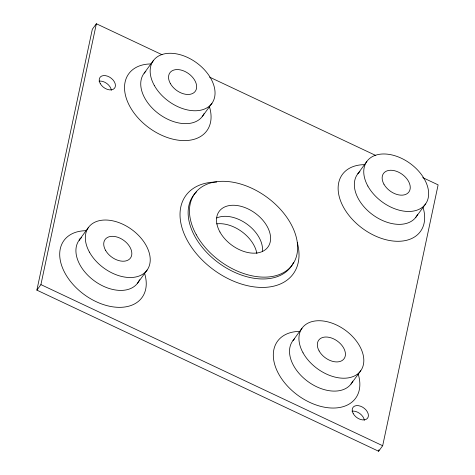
<?xml version="1.0" encoding="UTF-8"?>
<svg xmlns="http://www.w3.org/2000/svg" width="475" height="475" viewBox="0 0 475 475"><rect width="100%" height="100%" fill="white"/><g stroke="black" fill="none" stroke-linecap="round" stroke-linejoin="round"><path stroke-width="0.71" d="M422.708 177.602L438.122 184.864L382.678 445.728L378.64 451.25L36.878 290.136L92.322 29.272L96.36 23.75L162.034 54.708M36.878 290.136L40.915 284.608L96.36 23.75M378.64 451.25L378.943 449.801M144.174 73.162L153.229 60.764M79.355 239.917L88.409 227.519M357.776 173.856L366.831 161.464M292.956 340.611L302.011 328.219M202.19 116.654L211.975 103.271M137.37 283.403L147.155 270.02M415.785 217.348L425.576 203.965M350.966 384.103L360.757 370.72M209.612 77.14L375.802 155.485M40.915 284.608L382.678 445.728M209.451 106.768A48.337 31.706 36.2 0 1 181.331 140.493A48.337 31.706 36.2 0 1 127.312 101.074A48.337 31.706 36.2 0 1 150.765 63.947M204.007 113.662A36.254 23.78 36.2 0 1 159.226 114.16A36.254 23.78 36.2 0 1 145.861 71.315M423.053 207.468A48.337 31.706 36.2 0 1 394.933 241.187A48.337 31.706 36.2 0 1 340.913 201.774A48.337 31.706 36.2 0 1 364.367 164.647M417.608 214.362A36.254 23.78 36.2 0 1 372.442 214.575A36.254 23.78 36.2 0 1 359.931 171.588M358.233 374.217A48.337 31.706 36.2 0 1 330.113 407.942A48.337 31.706 36.2 0 1 276.094 368.529A48.337 31.706 36.2 0 1 299.547 331.402M352.788 381.116A36.254 23.78 36.2 0 1 308.008 381.609A36.254 23.78 36.2 0 1 294.642 338.764M79.675 240.303A178.25 116.909 36.2 0 1 79.165 238.931M216.63 223.873A30.21 19.813 36.2 0 1 256.874 253.555M352.005 411.19A9.067 5.943 36.2 0 1 364.325 420.233M99.026 81.16A9.067 5.943 36.2 0 1 111.346 90.202M144.632 273.523A48.337 31.706 36.2 0 1 116.512 307.242A48.337 31.706 36.2 0 1 62.492 267.829A48.337 31.706 36.2 0 1 85.945 230.702M139.496 279.722A36.254 23.78 36.2 0 1 94.483 280.968A36.254 23.78 36.2 0 1 81.51 237.643M297.308 242.695A66.464 43.593 36.2 0 1 256.625 287.167A66.464 43.593 36.2 0 1 183.463 232.091A66.464 43.593 36.2 0 1 216.737 182.038M293.544 262.414A60.426 39.633 36.2 0 1 219.076 263.233A60.426 39.633 36.2 0 1 196.448 191.947M216.701 217.972A30.21 19.813 36.2 0 1 247.16 224.253A30.21 19.813 36.2 0 1 262.42 251.364M154.268 85.369A36.254 23.78 36.2 0 0 210.478 105.064A36.254 23.78 36.2 0 0 183.065 55.617A36.254 23.78 36.2 0 0 154.268 85.369M170.323 83.469A15.711 10.302 36.2 0 0 194.685 92.002A15.711 10.302 36.2 0 0 182.804 70.579A15.711 10.302 36.2 0 0 170.323 83.469M367.864 186.069A36.254 23.78 36.2 0 0 424.08 205.764A36.254 23.78 36.2 0 0 396.667 156.317A36.254 23.78 36.2 0 0 367.864 186.069M383.925 184.169A15.711 10.302 36.2 0 0 408.28 192.702A15.711 10.302 36.2 0 0 396.405 171.273A15.711 10.302 36.2 0 0 383.925 184.169M303.044 352.824A36.254 23.78 36.2 0 0 359.26 372.513A36.254 23.78 36.2 0 0 331.841 323.071A36.254 23.78 36.2 0 0 303.044 352.824M319.105 350.924A15.711 10.302 36.2 0 0 343.461 359.456A15.711 10.302 36.2 0 0 331.58 338.028A15.711 10.302 36.2 0 0 319.105 350.924M89.442 252.124A36.254 23.78 36.2 0 0 145.659 271.819A36.254 23.78 36.2 0 0 118.245 222.371A36.254 23.78 36.2 0 0 89.442 252.124M105.503 250.224A15.711 10.302 36.2 0 0 129.865 258.756A15.711 10.302 36.2 0 0 117.984 237.334A15.711 10.302 36.2 0 0 105.503 250.224M196.329 234.804A60.426 39.633 36.2 0 0 290.017 267.627A60.426 39.633 36.2 0 0 244.322 185.214A60.426 39.633 36.2 0 0 196.329 234.804M219.943 232.008A30.21 19.813 36.2 0 0 266.79 248.419A30.21 19.813 36.2 0 0 243.942 207.213A30.21 19.813 36.2 0 0 219.943 232.008M353.222 413.6A9.067 5.943 36.2 0 0 367.276 418.522A9.067 5.943 36.2 0 0 360.424 406.161A9.067 5.943 36.2 0 0 353.222 413.6M100.243 83.57A9.067 5.943 36.2 0 0 114.297 88.492A9.067 5.943 36.2 0 0 107.439 76.131A9.067 5.943 36.2 0 0 100.243 83.57"/></g></svg>
